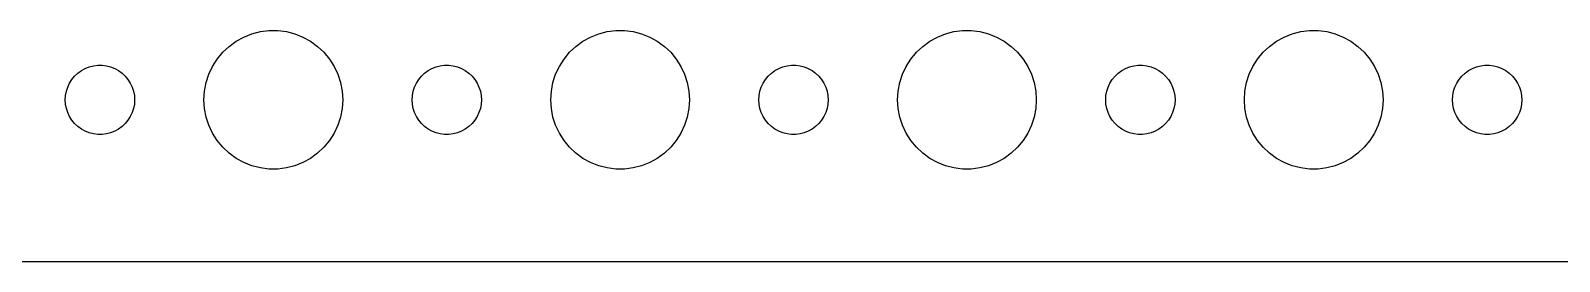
# Model space of a CAD drawing. Header units: metres. Extents: x -134 to 134, y 518 to 1078.
# Drawn here: x -3 to 63.1, y 974 to 984 of the extents above; entities that cross this region are included whole.
import ezdxf

# ---------------------------------------------------------------- set-up
doc = ezdxf.new("R2010")
doc.units = ezdxf.units.M

msp = doc.modelspace()

# ---------------------------------------------------------------- linework, layer by layer
for p, q in [((6.57294, 983.853), (6.93785, 983.947)), ((6.93785, 983.947), (7.31161, 983.994)), ((7.31161, 983.994), (7.68837, 983.994)), ((7.68837, 983.994), (8.06213, 983.947)), ((8.06213, 983.947), (8.42705, 983.853)), ((21.5729, 983.853), (21.9379, 983.947)), ((21.9379, 983.947), (22.3116, 983.994)), ((22.3116, 983.994), (22.6884, 983.994)), ((22.6884, 983.994), (23.0621, 983.947)), ((23.0621, 983.947), (23.427, 983.853)), ((36.5729, 983.853), (36.9379, 983.947)), ((36.9379, 983.947), (37.3116, 983.994)), ((37.3116, 983.994), (37.6884, 983.994)), ((37.6884, 983.994), (38.0621, 983.947)), ((38.0621, 983.947), (38.427, 983.853)), ((51.5729, 983.853), (51.9379, 983.947)), ((51.9379, 983.947), (52.3116, 983.994)), ((52.3116, 983.994), (52.6884, 983.994)), ((52.6884, 983.994), (53.0621, 983.947)), ((53.0621, 983.947), (53.427, 983.853)), ((5.31308, 983.054), (5.58772, 983.312)), ((5.58772, 983.312), (5.89252, 983.533)), ((5.89252, 983.533), (6.22266, 983.714)), ((6.22266, 983.714), (6.57294, 983.853)), ((8.42705, 983.853), (8.77733, 983.714)), ((8.77733, 983.714), (9.10747, 983.533)), ((9.10747, 983.533), (9.41226, 983.312)), ((9.41226, 983.312), (9.6869, 983.054)), ((20.3131, 983.054), (20.5877, 983.312)), ((20.5877, 983.312), (20.8925, 983.533)), ((20.8925, 983.533), (21.2227, 983.714)), ((21.2227, 983.714), (21.5729, 983.853)), ((23.427, 983.853), (23.7773, 983.714)), ((23.7773, 983.714), (24.1075, 983.533)), ((24.1075, 983.533), (24.4123, 983.312)), ((24.4123, 983.312), (24.6869, 983.054)), ((35.3131, 983.054), (35.5877, 983.312)), ((35.5877, 983.312), (35.8925, 983.533)), ((35.8925, 983.533), (36.2227, 983.714)), ((36.2227, 983.714), (36.5729, 983.853)), ((38.427, 983.853), (38.7773, 983.714)), ((38.7773, 983.714), (39.1075, 983.533)), ((39.1075, 983.533), (39.4123, 983.312)), ((39.4123, 983.312), (39.6869, 983.054)), ((50.3131, 983.054), (50.5877, 983.312)), ((50.5877, 983.312), (50.8925, 983.533)), ((50.8925, 983.533), (51.2227, 983.714)), ((51.2227, 983.714), (51.5729, 983.853)), ((53.427, 983.853), (53.7773, 983.714)), ((53.7773, 983.714), (54.1075, 983.533)), ((54.1075, 983.533), (54.4123, 983.312)), ((54.4123, 983.312), (54.6869, 983.054)), ((4.87108, 982.445), (5.07294, 982.763)), ((5.07294, 982.763), (5.31308, 983.054)), ((9.6869, 983.054), (9.92705, 982.763)), ((9.92705, 982.763), (10.1289, 982.445)), ((19.8711, 982.445), (20.0729, 982.763)), ((20.0729, 982.763), (20.3131, 983.054)), ((24.6869, 983.054), (24.927, 982.763)), ((24.927, 982.763), (25.1289, 982.445)), ((34.8711, 982.445), (35.0729, 982.763)), ((35.0729, 982.763), (35.3131, 983.054)), ((39.6869, 983.054), (39.927, 982.763)), ((39.927, 982.763), (40.1289, 982.445)), ((49.8711, 982.445), (50.0729, 982.763)), ((50.0729, 982.763), (50.3131, 983.054)), ((54.6869, 983.054), (54.927, 982.763)), ((54.927, 982.763), (55.1289, 982.445)), ((-1.21352, 981.882), (-1.09344, 982.027)), ((-1.09344, 982.027), (-0.95613, 982.156)), ((-0.95613, 982.156), (-0.80373, 982.266)), ((-0.80373, 982.266), (-0.63866, 982.357)), ((-0.63866, 982.357), (-0.46352, 982.427)), ((-0.46352, 982.427), (-0.28107, 982.473)), ((-0.28107, 982.473), (-0.09418, 982.497)), ((-0.09418, 982.497), (0.09418, 982.497)), ((0.09418, 982.497), (0.28107, 982.473)), ((0.28107, 982.473), (0.46352, 982.427)), ((0.46352, 982.427), (0.63866, 982.357)), ((0.63866, 982.357), (0.80373, 982.266)), ((0.80373, 982.266), (0.95613, 982.156)), ((0.95613, 982.156), (1.09344, 982.027)), ((1.09344, 982.027), (1.21352, 981.882)), ((4.59424, 981.746), (4.71066, 982.104)), ((4.71066, 982.104), (4.87108, 982.445)), ((10.1289, 982.445), (10.2893, 982.104)), ((10.2893, 982.104), (10.4057, 981.746)), ((13.7865, 981.882), (13.9065, 982.027)), ((13.9065, 982.027), (14.0439, 982.156)), ((14.0439, 982.156), (14.1963, 982.266)), ((14.1963, 982.266), (14.3613, 982.357)), ((14.3613, 982.357), (14.5365, 982.427)), ((14.5365, 982.427), (14.7189, 982.473)), ((14.7189, 982.473), (14.9058, 982.497)), ((14.9058, 982.497), (15.0942, 982.497)), ((15.0942, 982.497), (15.2811, 982.473)), ((15.2811, 982.473), (15.4635, 982.427)), ((15.4635, 982.427), (15.6387, 982.357)), ((15.6387, 982.357), (15.8037, 982.266)), ((15.8037, 982.266), (15.9561, 982.156)), ((15.9561, 982.156), (16.0934, 982.027)), ((16.0934, 982.027), (16.2135, 981.882)), ((19.5942, 981.746), (19.7107, 982.104)), ((19.7107, 982.104), (19.8711, 982.445)), ((25.1289, 982.445), (25.2893, 982.104)), ((25.2893, 982.104), (25.4057, 981.746)), ((28.7865, 981.882), (28.9065, 982.027)), ((28.9065, 982.027), (29.0439, 982.156)), ((29.0439, 982.156), (29.1963, 982.266)), ((29.1963, 982.266), (29.3613, 982.357)), ((29.3613, 982.357), (29.5365, 982.427)), ((29.5365, 982.427), (29.7189, 982.473)), ((29.7189, 982.473), (29.9058, 982.497)), ((29.9058, 982.497), (30.0942, 982.497)), ((30.0942, 982.497), (30.2811, 982.473)), ((30.2811, 982.473), (30.4635, 982.427)), ((30.4635, 982.427), (30.6387, 982.357)), ((30.6387, 982.357), (30.8037, 982.266)), ((30.8037, 982.266), (30.9561, 982.156)), ((30.9561, 982.156), (31.0934, 982.027)), ((31.0934, 982.027), (31.2135, 981.882)), ((34.5942, 981.746), (34.7107, 982.104)), ((34.7107, 982.104), (34.8711, 982.445)), ((40.1289, 982.445), (40.2893, 982.104)), ((40.2893, 982.104), (40.4057, 981.746)), ((43.7865, 981.882), (43.9065, 982.027)), ((43.9065, 982.027), (44.0439, 982.156)), ((44.0439, 982.156), (44.1963, 982.266)), ((44.1963, 982.266), (44.3613, 982.357)), ((44.3613, 982.357), (44.5365, 982.427)), ((44.5365, 982.427), (44.7189, 982.473)), ((44.7189, 982.473), (44.9058, 982.497)), ((44.9058, 982.497), (45.0942, 982.497)), ((45.0942, 982.497), (45.2811, 982.473)), ((45.2811, 982.473), (45.4635, 982.427)), ((45.4635, 982.427), (45.6387, 982.357)), ((45.6387, 982.357), (45.8037, 982.266)), ((45.8037, 982.266), (45.9561, 982.156)), ((45.9561, 982.156), (46.0934, 982.027)), ((46.0934, 982.027), (46.2135, 981.882)), ((49.5942, 981.746), (49.7107, 982.104)), ((49.7107, 982.104), (49.8711, 982.445)), ((55.1289, 982.445), (55.2893, 982.104)), ((55.2893, 982.104), (55.4057, 981.746)), ((58.7865, 981.882), (58.9065, 982.027)), ((58.9065, 982.027), (59.0439, 982.156)), ((59.0439, 982.156), (59.1963, 982.266)), ((59.1963, 982.266), (59.3613, 982.357)), ((59.3613, 982.357), (59.5365, 982.427)), ((59.5365, 982.427), (59.7189, 982.473)), ((59.7189, 982.473), (59.9058, 982.497)), ((59.9058, 982.497), (60.0942, 982.497)), ((60.0942, 982.497), (60.2811, 982.473)), ((60.2811, 982.473), (60.4635, 982.427)), ((60.4635, 982.427), (60.6387, 982.357)), ((60.6387, 982.357), (60.8037, 982.266)), ((60.8037, 982.266), (60.9561, 982.156)), ((60.9561, 982.156), (61.0934, 982.027)), ((61.0934, 982.027), (61.2135, 981.882)), ((-1.48816, 981.188), (-1.45287, 981.373)), ((-1.45287, 981.373), (-1.39465, 981.552)), ((-1.39465, 981.552), (-1.31445, 981.723)), ((-1.31445, 981.723), (-1.21352, 981.882)), ((1.21352, 981.882), (1.31445, 981.723)), ((1.31445, 981.723), (1.39465, 981.552)), ((1.39465, 981.552), (1.45287, 981.373)), ((1.45287, 981.373), (1.48816, 981.188)), ((4.5, 981), (4.52365, 981.376)), ((4.52365, 981.376), (4.59424, 981.746)), ((10.4057, 981.746), (10.4763, 981.376)), ((10.4763, 981.376), (10.5, 981)), ((13.5118, 981.188), (13.5471, 981.373)), ((13.5471, 981.373), (13.6053, 981.552)), ((13.6053, 981.552), (13.6855, 981.723)), ((13.6855, 981.723), (13.7865, 981.882)), ((16.2135, 981.882), (16.3145, 981.723)), ((16.3145, 981.723), (16.3947, 981.552)), ((16.3947, 981.552), (16.4529, 981.373)), ((16.4529, 981.373), (16.4882, 981.188)), ((19.5, 981), (19.5237, 981.376)), ((19.5237, 981.376), (19.5942, 981.746)), ((25.4057, 981.746), (25.4763, 981.376)), ((25.4763, 981.376), (25.5, 981)), ((28.5118, 981.188), (28.5471, 981.373)), ((28.5471, 981.373), (28.6053, 981.552)), ((28.6053, 981.552), (28.6855, 981.723)), ((28.6855, 981.723), (28.7865, 981.882)), ((31.2135, 981.882), (31.3145, 981.723)), ((31.3145, 981.723), (31.3947, 981.552)), ((31.3947, 981.552), (31.4529, 981.373)), ((31.4529, 981.373), (31.4882, 981.188)), ((34.5, 981), (34.5237, 981.376)), ((34.5237, 981.376), (34.5942, 981.746)), ((40.4057, 981.746), (40.4763, 981.376)), ((40.4763, 981.376), (40.5, 981)), ((43.5118, 981.188), (43.5471, 981.373)), ((43.5471, 981.373), (43.6053, 981.552)), ((43.6053, 981.552), (43.6855, 981.723)), ((43.6855, 981.723), (43.7865, 981.882)), ((46.2135, 981.882), (46.3145, 981.723)), ((46.3145, 981.723), (46.3947, 981.552)), ((46.3947, 981.552), (46.4529, 981.373)), ((46.4529, 981.373), (46.4882, 981.188)), ((49.5, 981), (49.5237, 981.376)), ((49.5237, 981.376), (49.5942, 981.746)), ((55.4057, 981.746), (55.4763, 981.376)), ((55.4763, 981.376), (55.5, 981)), ((58.5118, 981.188), (58.5471, 981.373)), ((58.5471, 981.373), (58.6053, 981.552)), ((58.6053, 981.552), (58.6855, 981.723)), ((58.6855, 981.723), (58.7865, 981.882)), ((61.2135, 981.882), (61.3145, 981.723)), ((61.3145, 981.723), (61.3947, 981.552)), ((61.3947, 981.552), (61.4529, 981.373)), ((61.4529, 981.373), (61.4882, 981.188)), ((-1.5, 981), (-1.48816, 981.188)), ((-1.48816, 980.812), (-1.5, 981)), ((-1.45287, 980.627), (-1.48816, 980.812)), ((1.48816, 980.812), (1.45287, 980.627)), ((1.48816, 981.188), (1.5, 981)), ((1.5, 981), (1.48816, 980.812)), ((4.52365, 980.624), (4.5, 981)), ((10.5, 981), (10.4763, 980.624)), ((13.5, 981), (13.5118, 981.188)), ((13.5118, 980.812), (13.5, 981)), ((13.5471, 980.627), (13.5118, 980.812)), ((16.4882, 980.812), (16.4529, 980.627)), ((16.4882, 981.188), (16.5, 981)), ((16.5, 981), (16.4882, 980.812)), ((19.5237, 980.624), (19.5, 981)), ((25.5, 981), (25.4763, 980.624)), ((28.5, 981), (28.5118, 981.188)), ((28.5118, 980.812), (28.5, 981)), ((28.5471, 980.627), (28.5118, 980.812)), ((31.4882, 980.812), (31.4529, 980.627)), ((31.4882, 981.188), (31.5, 981)), ((31.5, 981), (31.4882, 980.812)), ((34.5237, 980.624), (34.5, 981)), ((40.5, 981), (40.4763, 980.624)), ((43.5, 981), (43.5118, 981.188)), ((43.5118, 980.812), (43.5, 981)), ((43.5471, 980.627), (43.5118, 980.812)), ((46.4882, 980.812), (46.4529, 980.627)), ((46.4882, 981.188), (46.5, 981)), ((46.5, 981), (46.4882, 980.812)), ((49.5237, 980.624), (49.5, 981)), ((55.5, 981), (55.4763, 980.624)), ((58.5, 981), (58.5118, 981.188)), ((58.5118, 980.812), (58.5, 981)), ((58.5471, 980.627), (58.5118, 980.812)), ((61.4882, 980.812), (61.4529, 980.627)), ((61.4882, 981.188), (61.5, 981)), ((61.5, 981), (61.4882, 980.812)), ((-1.39465, 980.448), (-1.45287, 980.627)), ((-1.31445, 980.277), (-1.39465, 980.448)), ((-1.21352, 980.118), (-1.31445, 980.277)), ((-1.09344, 979.973), (-1.21352, 980.118)), ((-0.95613, 979.844), (-1.09344, 979.973)), ((1.09344, 979.973), (0.95613, 979.844)), ((1.21352, 980.118), (1.09344, 979.973)), ((1.31445, 980.277), (1.21352, 980.118)), ((1.39465, 980.448), (1.31445, 980.277)), ((1.45287, 980.627), (1.39465, 980.448)), ((4.59424, 980.254), (4.52365, 980.624)), ((4.71066, 979.896), (4.59424, 980.254)), ((10.4057, 980.254), (10.2893, 979.896)), ((10.4763, 980.624), (10.4057, 980.254)), ((13.6053, 980.448), (13.5471, 980.627)), ((13.6855, 980.277), (13.6053, 980.448)), ((13.7865, 980.118), (13.6855, 980.277)), ((13.9065, 979.973), (13.7865, 980.118)), ((14.0439, 979.844), (13.9065, 979.973)), ((16.0934, 979.973), (15.9561, 979.844)), ((16.2135, 980.118), (16.0934, 979.973)), ((16.3145, 980.277), (16.2135, 980.118)), ((16.3947, 980.448), (16.3145, 980.277)), ((16.4529, 980.627), (16.3947, 980.448)), ((19.5942, 980.254), (19.5237, 980.624)), ((19.7107, 979.896), (19.5942, 980.254)), ((25.4057, 980.254), (25.2893, 979.896)), ((25.4763, 980.624), (25.4057, 980.254)), ((28.6053, 980.448), (28.5471, 980.627)), ((28.6855, 980.277), (28.6053, 980.448)), ((28.7865, 980.118), (28.6855, 980.277)), ((28.9065, 979.973), (28.7865, 980.118)), ((29.0439, 979.844), (28.9065, 979.973)), ((31.0934, 979.973), (30.9561, 979.844)), ((31.2135, 980.118), (31.0934, 979.973)), ((31.3145, 980.277), (31.2135, 980.118)), ((31.3947, 980.448), (31.3145, 980.277)), ((31.4529, 980.627), (31.3947, 980.448)), ((34.5942, 980.254), (34.5237, 980.624)), ((34.7107, 979.896), (34.5942, 980.254)), ((40.4057, 980.254), (40.2893, 979.896)), ((40.4763, 980.624), (40.4057, 980.254)), ((43.6053, 980.448), (43.5471, 980.627)), ((43.6855, 980.277), (43.6053, 980.448)), ((43.7865, 980.118), (43.6855, 980.277)), ((43.9065, 979.973), (43.7865, 980.118)), ((44.0439, 979.844), (43.9065, 979.973)), ((46.0934, 979.973), (45.9561, 979.844)), ((46.2135, 980.118), (46.0934, 979.973)), ((46.3145, 980.277), (46.2135, 980.118)), ((46.3947, 980.448), (46.3145, 980.277)), ((46.4529, 980.627), (46.3947, 980.448)), ((49.5942, 980.254), (49.5237, 980.624)), ((49.7107, 979.896), (49.5942, 980.254)), ((55.4057, 980.254), (55.2893, 979.896)), ((55.4763, 980.624), (55.4057, 980.254)), ((58.6053, 980.448), (58.5471, 980.627)), ((58.6855, 980.277), (58.6053, 980.448)), ((58.7865, 980.118), (58.6855, 980.277)), ((58.9065, 979.973), (58.7865, 980.118)), ((59.0439, 979.844), (58.9065, 979.973)), ((61.0934, 979.973), (60.9561, 979.844)), ((61.2135, 980.118), (61.0934, 979.973)), ((61.3145, 980.277), (61.2135, 980.118)), ((61.3947, 980.448), (61.3145, 980.277)), ((61.4529, 980.627), (61.3947, 980.448)), ((-0.80373, 979.734), (-0.95613, 979.844)), ((-0.63866, 979.643), (-0.80373, 979.734)), ((-0.46352, 979.573), (-0.63866, 979.643)), ((-0.28107, 979.527), (-0.46352, 979.573)), ((-0.09418, 979.503), (-0.28107, 979.527)), ((0.09418, 979.503), (-0.09418, 979.503)), ((0.28107, 979.527), (0.09418, 979.503)), ((0.46352, 979.573), (0.28107, 979.527)), ((0.63866, 979.643), (0.46352, 979.573)), ((0.80373, 979.734), (0.63866, 979.643)), ((0.95613, 979.844), (0.80373, 979.734)), ((4.87108, 979.555), (4.71066, 979.896)), ((5.07294, 979.237), (4.87108, 979.555)), ((10.1289, 979.555), (9.92705, 979.237)), ((10.2893, 979.896), (10.1289, 979.555)), ((14.1963, 979.734), (14.0439, 979.844)), ((14.3613, 979.643), (14.1963, 979.734)), ((14.5365, 979.573), (14.3613, 979.643)), ((14.7189, 979.527), (14.5365, 979.573)), ((14.9058, 979.503), (14.7189, 979.527)), ((15.0942, 979.503), (14.9058, 979.503)), ((15.2811, 979.527), (15.0942, 979.503)), ((15.4635, 979.573), (15.2811, 979.527)), ((15.6387, 979.643), (15.4635, 979.573)), ((15.8037, 979.734), (15.6387, 979.643)), ((15.9561, 979.844), (15.8037, 979.734)), ((19.8711, 979.555), (19.7107, 979.896)), ((20.0729, 979.237), (19.8711, 979.555)), ((25.1289, 979.555), (24.927, 979.237)), ((25.2893, 979.896), (25.1289, 979.555)), ((29.1963, 979.734), (29.0439, 979.844)), ((29.3613, 979.643), (29.1963, 979.734)), ((29.5365, 979.573), (29.3613, 979.643)), ((29.7189, 979.527), (29.5365, 979.573)), ((29.9058, 979.503), (29.7189, 979.527)), ((30.0942, 979.503), (29.9058, 979.503)), ((30.2811, 979.527), (30.0942, 979.503)), ((30.4635, 979.573), (30.2811, 979.527)), ((30.6387, 979.643), (30.4635, 979.573)), ((30.8037, 979.734), (30.6387, 979.643)), ((30.9561, 979.844), (30.8037, 979.734)), ((34.8711, 979.555), (34.7107, 979.896)), ((35.0729, 979.237), (34.8711, 979.555)), ((40.1289, 979.555), (39.927, 979.237)), ((40.2893, 979.896), (40.1289, 979.555)), ((44.1963, 979.734), (44.0439, 979.844)), ((44.3613, 979.643), (44.1963, 979.734)), ((44.5365, 979.573), (44.3613, 979.643)), ((44.7189, 979.527), (44.5365, 979.573)), ((44.9058, 979.503), (44.7189, 979.527)), ((45.0942, 979.503), (44.9058, 979.503)), ((45.2811, 979.527), (45.0942, 979.503)), ((45.4635, 979.573), (45.2811, 979.527)), ((45.6387, 979.643), (45.4635, 979.573)), ((45.8037, 979.734), (45.6387, 979.643)), ((45.9561, 979.844), (45.8037, 979.734)), ((49.8711, 979.555), (49.7107, 979.896)), ((50.0729, 979.237), (49.8711, 979.555)), ((55.1289, 979.555), (54.927, 979.237)), ((55.2893, 979.896), (55.1289, 979.555)), ((59.1963, 979.734), (59.0439, 979.844)), ((59.3613, 979.643), (59.1963, 979.734)), ((59.5365, 979.573), (59.3613, 979.643)), ((59.7189, 979.527), (59.5365, 979.573)), ((59.9058, 979.503), (59.7189, 979.527)), ((60.0942, 979.503), (59.9058, 979.503)), ((60.2811, 979.527), (60.0942, 979.503)), ((60.4635, 979.573), (60.2811, 979.527)), ((60.6387, 979.643), (60.4635, 979.573)), ((60.8037, 979.734), (60.6387, 979.643)), ((60.9561, 979.844), (60.8037, 979.734)), ((5.31308, 978.946), (5.07294, 979.237)), ((5.58772, 978.688), (5.31308, 978.946)), ((5.89252, 978.467), (5.58772, 978.688)), ((9.41226, 978.688), (9.10747, 978.467)), ((9.6869, 978.946), (9.41226, 978.688)), ((9.92705, 979.237), (9.6869, 978.946)), ((20.3131, 978.946), (20.0729, 979.237)), ((20.5877, 978.688), (20.3131, 978.946)), ((20.8925, 978.467), (20.5877, 978.688)), ((24.4123, 978.688), (24.1075, 978.467)), ((24.6869, 978.946), (24.4123, 978.688)), ((24.927, 979.237), (24.6869, 978.946)), ((35.3131, 978.946), (35.0729, 979.237)), ((35.5877, 978.688), (35.3131, 978.946)), ((35.8925, 978.467), (35.5877, 978.688)), ((39.4123, 978.688), (39.1075, 978.467)), ((39.6869, 978.946), (39.4123, 978.688)), ((39.927, 979.237), (39.6869, 978.946)), ((50.3131, 978.946), (50.0729, 979.237)), ((50.5877, 978.688), (50.3131, 978.946)), ((50.8925, 978.467), (50.5877, 978.688)), ((54.4123, 978.688), (54.1075, 978.467)), ((54.6869, 978.946), (54.4123, 978.688)), ((54.927, 979.237), (54.6869, 978.946)), ((6.22266, 978.286), (5.89252, 978.467)), ((6.57294, 978.147), (6.22266, 978.286)), ((6.93785, 978.053), (6.57294, 978.147)), ((7.31161, 978.006), (6.93785, 978.053)), ((7.68837, 978.006), (7.31161, 978.006)), ((8.06213, 978.053), (7.68837, 978.006)), ((8.42705, 978.147), (8.06213, 978.053)), ((8.77733, 978.286), (8.42705, 978.147)), ((9.10747, 978.467), (8.77733, 978.286)), ((21.2227, 978.286), (20.8925, 978.467)), ((21.5729, 978.147), (21.2227, 978.286)), ((21.9379, 978.053), (21.5729, 978.147)), ((22.3116, 978.006), (21.9379, 978.053)), ((22.6884, 978.006), (22.3116, 978.006)), ((23.0621, 978.053), (22.6884, 978.006)), ((23.427, 978.147), (23.0621, 978.053)), ((23.7773, 978.286), (23.427, 978.147)), ((24.1075, 978.467), (23.7773, 978.286)), ((36.2227, 978.286), (35.8925, 978.467)), ((36.5729, 978.147), (36.2227, 978.286)), ((36.9379, 978.053), (36.5729, 978.147)), ((37.3116, 978.006), (36.9379, 978.053)), ((37.6884, 978.006), (37.3116, 978.006)), ((38.0621, 978.053), (37.6884, 978.006)), ((38.427, 978.147), (38.0621, 978.053)), ((38.7773, 978.286), (38.427, 978.147)), ((39.1075, 978.467), (38.7773, 978.286)), ((51.2227, 978.286), (50.8925, 978.467)), ((51.5729, 978.147), (51.2227, 978.286)), ((51.9379, 978.053), (51.5729, 978.147)), ((52.3116, 978.006), (51.9379, 978.053)), ((52.6884, 978.006), (52.3116, 978.006)), ((53.0621, 978.053), (52.6884, 978.006)), ((53.427, 978.147), (53.0621, 978.053)), ((53.7773, 978.286), (53.427, 978.147)), ((54.1075, 978.467), (53.7773, 978.286)), ((-129.814, 974.01), (129.814, 974.01))]:
    msp.add_line(p, q)

doc.saveas('drawing.dxf')
